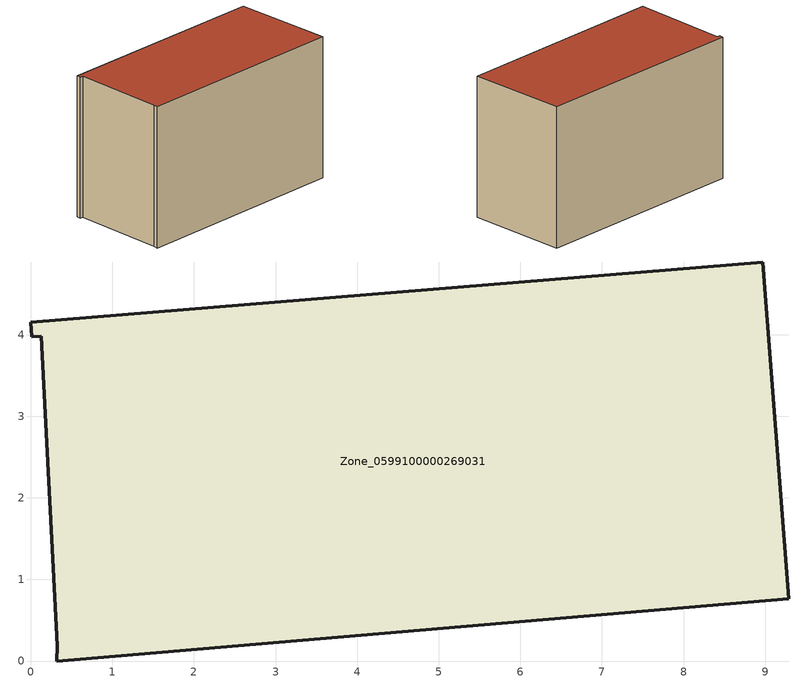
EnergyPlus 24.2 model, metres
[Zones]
Zone_0599100000269031
 floor ground (C_G): 0.32,0 0.33,0.18 0.13,3.98 0.01,3.97 0,4.15 8.97,4.89 9.29,0.76 z0
 wall outside (C_F): 0.13,3.98 0.33,0.18 0.32,0 9.29,0.76 8.97,4.89 0,4.15 0.01,3.97 0.13,3.98 z0:5.76
 roof outside (C_R): 0.33,0.18 0.32,0 9.29,0.76 8.97,4.89 0,4.15 0.01,3.97 0.13,3.98 z5.76
[BUILDING]
Pand.0599100000269031: North Axis=0; Terrain=City; Loads Convergence Tolerance Value=0.04; Temperature Convergence Tolerance Value=0.4; Solar Distribution=FullExterior; Maximum Number of Warmup Days=25; Minimum Number of Warmup Days=1
[Site:Location]
Rotterdam.The.Hague.AP_ZH_NLD Design_Conditions: Latitude=51.96; Longitude=4.45; Time Zone=1; Elevation=-4.5
[SITE:GROUNDTEMPERATURE:BUILDINGSURFACE]
18, 18, 18, 18, 18, 18, 18, 18, 18, 18, 18, 18
[MATERIAL] Thermal Absorptance=0.9; Solar Absorptance=0.7; Visible Absorptance=0.7
Name | Roughness | Thickness | Conductivity | Density | Specific Heat
G.TI.1946-1964 | MediumSmooth | 0.15 | 1 | 540 | 1210
F.TI.1946-1964 | Rough | 0.3 | 0.857143 | 1920 | 840
R.TI.1946-1964 | MediumRough | 0.2 | 0.277778 | 1500 | 1000
[CONSTRUCTION]
C_G: G.TI.1946-1964
C_F: F.TI.1946-1964
C_R: R.TI.1946-1964
[ZONE]
Zone_0599100000269031: Type=1; Multiplier=1; Ceiling Height=Autocalculate; Volume=Autocalculate; Floor Area=autocalculate; Part of Total Floor Area=Yes
[ZONEINFILTRATION:DESIGNFLOWRATE]
Infil_Zone_0599100000269031: Zone or ZoneList or Space or SpaceList=Zone_0599100000269031; Schedule=AlwaysOn; Design Flow Rate Calculation Method=Flow/Area; Flow Rate per Floor Area=0.003; Constant Term Coefficient=1; Temperature Term Coefficient=0; Velocity Term Coefficient=0; Velocity Squared Term Coefficient=0
[HVACTEMPLATE:ZONE:IDEALLOADSAIRSYSTEM]
Zone_0599100000269031: Maximum Heating Supply Air Temperature=50; Minimum Cooling Supply Air Temperature=13; Maximum Heating Supply Air Humidity Ratio=0.0156; Minimum Cooling Supply Air Humidity Ratio=0.0077; Heating Limit=NoLimit; Cooling Limit=NoLimit; Dehumidification Control Type=ConstantSensibleHeatRatio; Cooling Sensible Heat Ratio=0.7; Dehumidification Setpoint=60; Humidification Control Type=None; Humidification Setpoint=30; Outdoor Air Method=None; Outdoor Air Flow Rate per Person=0.00944; Outdoor Air Flow Rate per Zone Floor Area=0; Outdoor Air Flow Rate per Zone=0; Demand Controlled Ventilation Type=None; Outdoor Air Economizer Type=NoEconomizer; Heat Recovery Type=None; Sensible Heat Recovery Effectiveness=0.7; Latent Heat Recovery Effectiveness=0.65
[ZONECONTROL:THERMOSTAT]
ThermostatControl_Zone_0599100000269031: Zone or ZoneList=Zone_0599100000269031; Control Type Schedule=DualSetpointControlType; Control 1=Thermostat_Zone_0599100000269031; Temperature Difference Between Cutout And Setpoint=0
[THERMOSTATSETPOINT:DUALSETPOINT]
Thermostat_Zone_0599100000269031: Heating Setpoint Temperature Schedule=HeatingSetpoint_Zone_0599100000269031; Cooling Setpoint Temperature Schedule=CoolingSetpoint_Zone_0599100000269031
[SCHEDULE:COMPACT]
HeatingSetpoint_Zone_0599100000269031: Through: 12/31, For: AllDays, Until: 24:00, 21
CoolingSetpoint_Zone_0599100000269031: Through: 12/31, For: AllDays, Until: 24:00, 24
DualSetpointControlType: Through: 12/31, For: AllDays, Until: 24:00, 4
AlwaysOn: Through: 12/31, For: AllDays, Until: 24:00, 1
